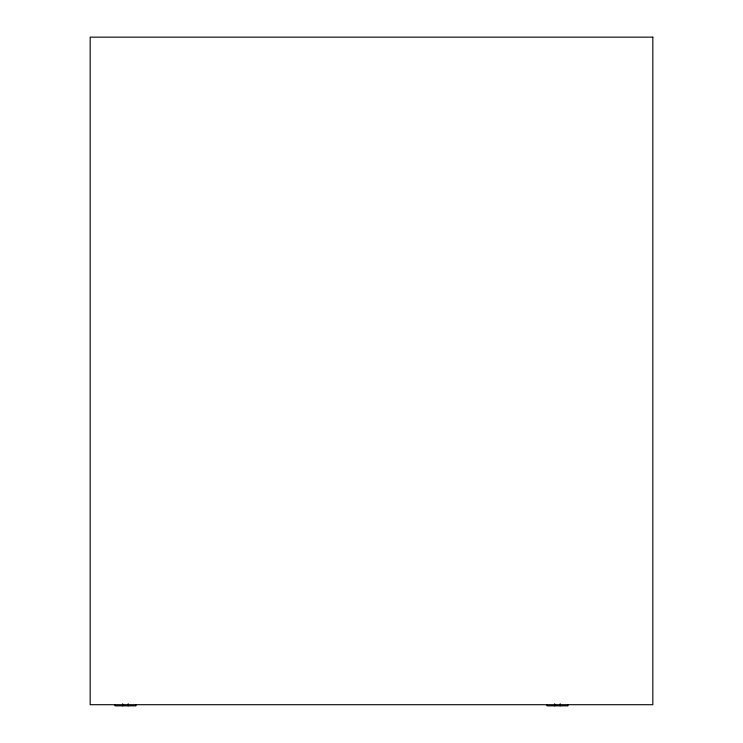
<?xml version="1.0" encoding="UTF-8"?>
<svg xmlns="http://www.w3.org/2000/svg" width="743" height="743" viewBox="0 0 743 743"><rect width="100%" height="100%" fill="white"/><g stroke="black" fill="none" stroke-linecap="round" stroke-linejoin="round"><path stroke-width="1.11" d="M567.912 704.708L567.912 705.85L546.932 705.85L546.932 704.708M560.203 703.732L560.203 705.85M554.715 703.732L554.715 705.85M135.913 704.708L135.913 705.85L114.933 705.85L114.933 704.708M128.205 703.732L128.205 705.85M122.716 703.732L122.716 705.85M652.828 37.15L90.172 37.15L90.172 704.708L652.828 704.708L652.828 37.15"/></g></svg>
